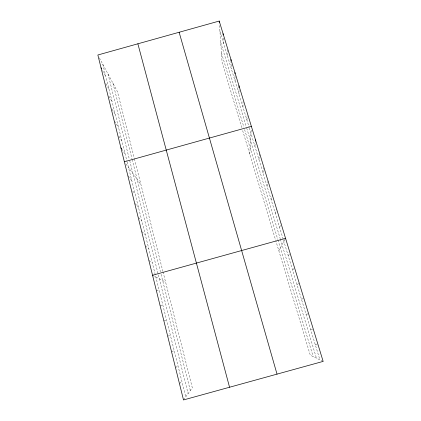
<?xml version="1.0" encoding="UTF-8"?>
<svg xmlns="http://www.w3.org/2000/svg" width="421" height="421" viewBox="0 0 421 421"><rect width="100%" height="100%" fill="white"/><g stroke="black" fill="none" stroke-linecap="round" stroke-linejoin="round"><path stroke-width="0.32" stroke-dasharray="2.1 1.58" d="M242.959 107.023L243.028 101.766M246.948 120.122L247.09 115.775M249.785 154.296L251.195 129.552M254.931 146.366L255.263 142.435M258.931 159.506L259.562 154.023M262.972 172.789L263.741 167.79M267.061 186.219L268.082 181.077M271.192 199.801L272.376 195.149M275.371 213.536L276.723 209.384M279.597 227.424L281.123 223.783M278.823 250.721L285.575 238.354M183.514 399.95L192.308 387.773L163.048 272.029M288.196 255.673L290.074 253.1M179.478 383.694L181.846 381.268M292.569 270.04L294.632 268.019M175.489 367.638L177.999 365.844M296.989 284.575L299.242 283.117M171.552 351.777L174.199 350.604M301.462 299.278L303.904 298.394M167.658 336.105L170.442 335.537M305.988 314.15L308.63 313.861M163.816 320.618L166.727 320.649M310.566 329.196L313.408 329.511M160.017 305.32L163.053 305.925M315.203 344.42L318.244 345.357M156.259 290.201L159.422 291.374M323.144 361.397L310.282 355.192L275.818 240.744M152.549 275.255L165.6 282.117M148.881 260.488L152.286 262.757M145.261 245.89L148.776 248.69M141.677 231.466L145.308 234.776M138.551 217.625L141.877 221.02M135.062 203.58L138.483 207.411M132.752 191.076L135.125 193.955M128.121 175.857L131.805 180.641M125.874 163.832L140.946 184.587M121.627 148.902L125.169 154.054M118.848 136.188L121.858 140.782M114.486 121.127L118.585 127.658M112.107 109.313L115.349 114.675M108.839 96.167L112.144 101.835M105.834 83.569L108.976 89.131M102.54 70.554L105.839 76.564M99.382 57.851L117.448 91.652L134.273 158.191M219.941 31.364L249.148 127.347M249.327 127.947L283.317 239.638M283.501 240.249L319.886 359.823M220.715 42.405L246.317 126.868M246.685 128.068L280.207 238.649M280.391 239.265L316.439 358.16M221.451 52.935L243.859 127.105M244.59 129.542L277.744 239.281M277.934 239.896L313.187 356.592M241.738 127.589L222.114 62.419L219.53 25.56M242.664 130.652L275.629 240.123M134.425 158.812L162.89 271.398M112.954 83.242L132.01 158.922M132.168 159.538L160.438 271.824M161.064 274.318L190.324 390.525M107.971 73.912L129.405 159.438M129.71 160.654L188.098 393.603M102.74 64.129L126.995 161.375M127.147 161.985L185.74 396.866M223.34 38.048L223.672 43.637M227.14 49.678L227.445 56.04M230.982 60.74L231.261 68.576M234.997 75.638L235.118 81.253M238.996 89.589L239.017 94.067"/><path stroke-width="0.63" d="M255.373 141.124L255.484 139.814M219.215 21.05L97.856 54.993L183.514 399.95L323.144 361.397L219.215 21.05L219.304 22.339M124.369 161.753L251.379 126.368M152.549 275.255L285.575 238.354M120.916 147.871L121.627 148.902M101.04 67.818L101.64 68.912M179.135 32.259L277.023 374.132M137.872 43.8L229.55 387.241M223.077 33.701L223.156 34.943M230.94 59.435L230.982 60.74M234.934 72.517L234.96 73.764M238.975 85.752L238.986 87.673"/></g></svg>
